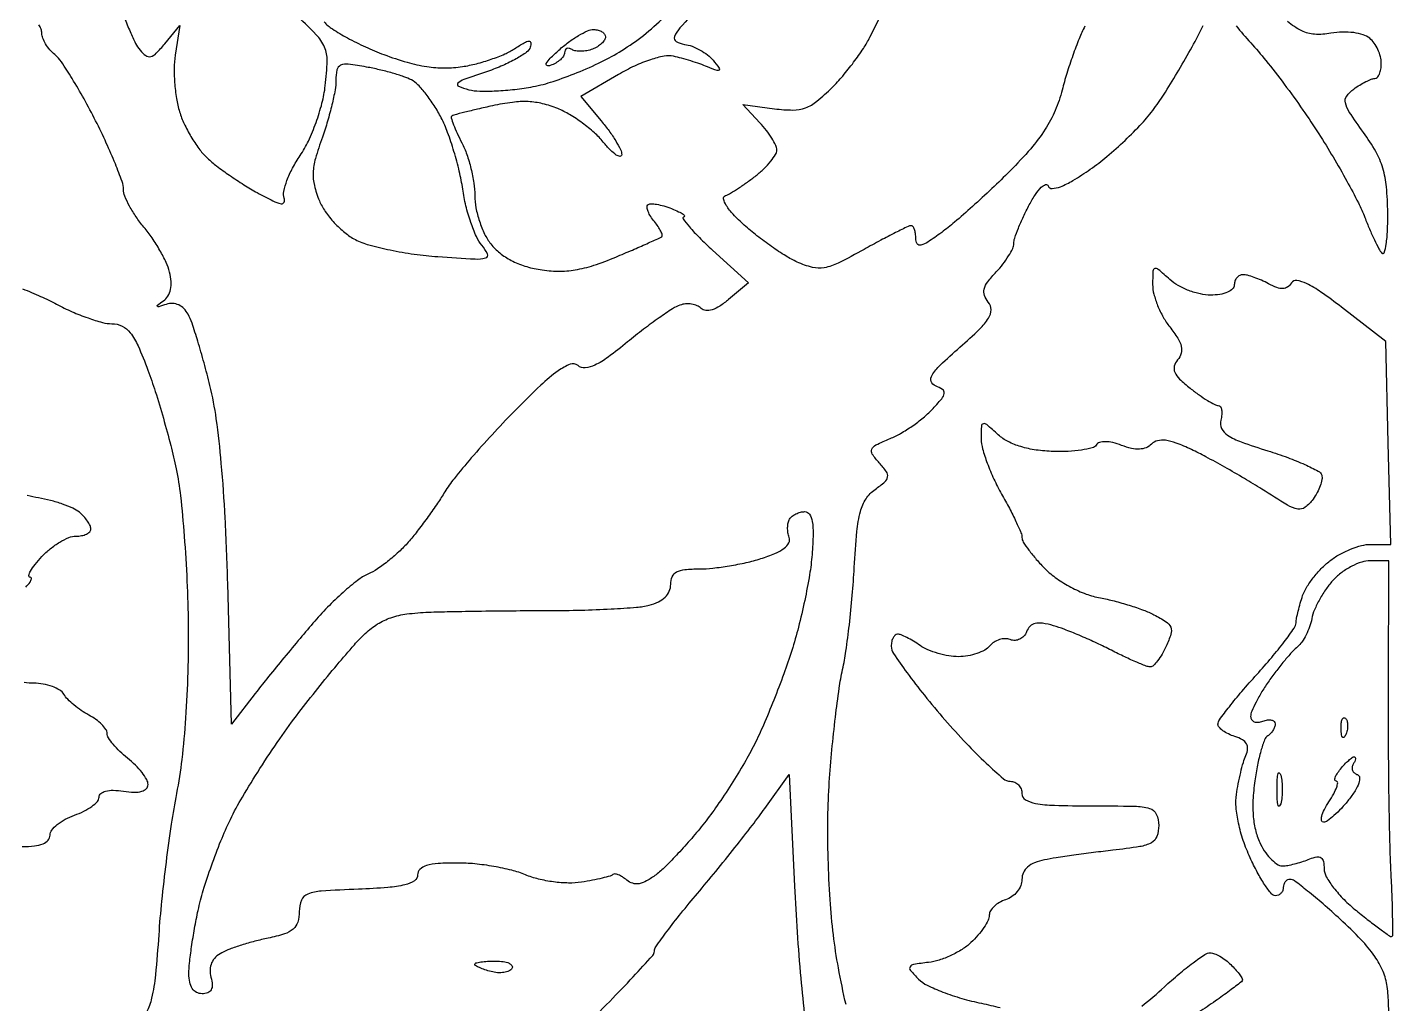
# Model space of a CAD drawing. Extents: x 0 to 102, y 0 to 135.
# Drawn here: x 43.76 to 57.9, y 63.94 to 74.05 of the extents above; entities that cross this region are included whole.
import ezdxf

# ---------------------------------------------------------------- set-up
doc = ezdxf.new("R2010")
doc.units = 0
doc.header["$MEASUREMENT"] = 0

msp = doc.modelspace()

# ---------------------------------------------------------------- linework, layer by layer
for points in [[(50.728952, 74.274697, 0.005297), (50.517287, 74.041821, 0.084556), (50.460993, 73.951715, 0.37269), (50.477682, 73.901988, 0.098337), (50.563506, 73.871871, -0.05438), (50.642228, 73.851762, -0.036711), (50.726471, 73.812909, -0.03692), (50.803334, 73.762625, -0.058856), (50.859606, 73.707981, -0.008084), (50.923875, 73.626248, -0.349752), (50.923407, 73.605682, -0.318389), (50.902547, 73.600162, -0.007377), (50.8023, 73.63934, 0.013794), (50.724343, 73.668658, 0.00801), (50.629267, 73.699756, 0.008003), (50.532896, 73.727896, 0.013357), (50.450851, 73.748093, 0.101419), (50.352655, 73.749322, 0.032213), (50.210264, 73.712352, 0.029437), (50.047008, 73.647657, 0.02349), (49.879295, 73.559678), (49.489987, 73.331529), (49.701994, 73.079573, -0.017892), (49.783129, 72.975832, -0.021437), (49.8516, 72.872473, -0.020748), (49.901199, 72.781837, -0.116388), (49.91358, 72.728359, -0.437584), (49.896005, 72.71226, -0.131094), (49.857491, 72.726061, -0.049515), (49.796312, 72.77798, -0.019907), (49.72323, 72.85992, 0.038791), (49.630091, 72.956732, 0.023466), (49.506351, 73.056851, 0.023435), (49.373321, 73.145247, 0.037673), (49.251628, 73.206195, 0.037181), (49.094474, 73.257348, 0.049352), (48.945727, 73.278571, 0.04336), (48.7815, 73.271412, 0.021184), (48.574828, 73.235384, 0.003044), (48.421429, 73.200914, 0.004538), (48.287724, 73.168732, 0.002031), (48.174221, 73.139829, 0.091569), (48.152312, 73.129621, 0.328868), (48.146541, 73.112013, 0.011494), (48.172078, 73.040222, 0.017362), (48.208999, 72.952766, 0.010767), (48.258062, 72.852663, -0.036929), (48.309093, 72.733107, -0.022647), (48.352091, 72.585969, -0.022652), (48.381584, 72.435639, -0.037125), (48.3912, 72.30631, 0.047946), (48.403332, 72.180083, 0.032379), (48.440035, 72.04007, 0.032617), (48.493802, 71.907886, 0.053799), (48.557695, 71.805754, 0.058225), (48.651066, 71.711903, 0.047515), (48.769909, 71.634603, 0.044138), (48.91025, 71.576338, 0.036698), (49.067586, 71.539179, 0.037254), (49.254903, 71.52339, 0.043613), (49.432668, 71.537204, 0.038153), (49.623618, 71.584134, 0.020028), (49.852841, 71.669712, 0.002051), (50.024562, 71.742611, 0.003024), (50.174658, 71.808137, 0.001398), (50.301973, 71.865063, 0.057388), (50.327906, 71.880534, 0.307091), (50.333934, 71.898583, 0.044101), (50.319423, 71.936934, 0.037572), (50.291666, 71.984861, 0.023167), (50.2524, 72.0369, -0.032942), (50.213838, 72.090138, -0.0484), (50.187982, 72.14177, -0.060097), (50.177136, 72.184693, -0.232259), (50.185762, 72.209962, -0.205109), (50.214324, 72.221396, -0.033552), (50.274999, 72.215866, -0.032247), (50.349792, 72.198949, -0.023403), (50.430467, 72.17098, -0.013778), (50.503537, 72.139389, -0.039302), (50.551742, 72.11216, -0.155349), (50.565391, 72.094925, -0.501802), (50.55877, 72.084562, 0.588069), (50.549429, 72.064491, 0.021136), (50.615088, 71.981597, 0.019747), (50.717943, 71.871552, 0.01014), (50.85487, 71.74157), (51.2253, 71.403941), (51.021407, 71.230593, -0.031175), (50.929224, 71.161632, -0.067106), (50.849363, 71.123455, -0.099968), (50.784442, 71.116111, -0.176492), (50.736148, 71.138612, 0.098456), (50.694842, 71.166216, 0.060289), (50.638222, 71.182033, 0.05715), (50.575771, 71.184395, 0.064515), (50.517041, 71.17217, 0.060448), (50.440636, 71.134806, 0.009364), (50.300783, 71.040293, 0.010323), (50.139438, 70.921743, 0.008815), (49.974269, 70.790362, -0.01309), (49.773367, 70.633344, -0.04807), (49.635202, 70.550307, -0.088729), (49.535325, 70.52287, -0.198504), (49.461509, 70.545769, 0.270678), (49.380546, 70.55917, 0.064759), (49.25564, 70.491905, 0.034508), (49.074513, 70.341709, 0.008239), (48.795625, 70.067038, 0.008014), (48.570517, 69.830435, 0.008288), (48.355666, 69.589341, 0.008061), (48.176573, 69.374635, 0.034939), (48.081684, 69.238648, -0.013956), (48.006814, 69.121141, -0.007792), (47.909534, 68.982187, -0.007768), (47.806711, 68.844634, -0.012497), (47.7144, 68.731048, -0.026668), (47.617468, 68.629217, -0.02014), (47.500989, 68.527787, -0.020506), (47.3835, 68.441192, -0.043654), (47.284893, 68.386436, 0.060272), (47.177899, 68.322293, 0.016836), (47.027606, 68.197207, 0.016729), (46.86582, 68.043054, 0.016866), (46.715158, 67.878836, 0.003047), (46.562547, 67.698583, 0.002206), (46.394626, 67.49597, 0.002228), (46.236816, 67.302083, 0.004856), (46.117901, 67.15168), (45.872373, 66.83486), (45.832578, 68.29378, 0.005868), (45.806296, 68.967222, 0.009778), (45.766435, 69.53334, 0.011548), (45.714043, 69.995229, 0.026353), (45.648254, 70.339658, 0.006341), (45.587028, 70.575389, 0.007331), (45.522577, 70.798301, 0.006635), (45.462808, 70.985281, 0.042209), (45.423372, 71.076758, 0.072528), (45.380206, 71.135197, 0.091246), (45.325063, 71.173558, 0.095828), (45.262106, 71.188614, 0.088835), (45.196259, 71.179769, -0.005206), (45.117849, 71.155486, -0.303389), (45.104184, 71.159701, -0.425254), (45.105617, 71.171417, -0.006469), (45.1667, 71.216139, 0.101756), (45.212983, 71.265925, 0.084189), (45.239768, 71.333349, 0.070215), (45.245618, 71.416817, 0.043946), (45.230175, 71.513699, 0.04747), (45.194791, 71.613483, 0.020588), (45.130096, 71.738723, 0.020153), (45.049849, 71.867207, 0.025236), (44.964925, 71.979142, -0.024466), (44.883964, 72.085511, -0.026), (44.815535, 72.197204, -0.026779), (44.767177, 72.298829, -0.09796), (44.7534, 72.368474, 0.087233), (44.738792, 72.451567, 0.009402), (44.668517, 72.634457, 0.011323), (44.575093, 72.850409, 0.008893), (44.464435, 73.080232, 0.009909), (44.343975, 73.308079, 0.011756), (44.220981, 73.51816, 0.01063), (44.109804, 73.689932, 0.070713), (44.041435, 73.765278, -0.043273), (43.99015, 73.815933, -0.039863), (43.946773, 73.876004, -0.042289), (43.916914, 73.936089, -0.094446), (43.9074, 73.986009, 0.088307), (43.899476, 74.030527, 0.069469), (43.876336, 74.073802, 0.069088)], [(44.763727, 74.147969, 0.014673), (44.821259, 74.003685, 0.01461), (44.878571, 73.881307, 0.056441), (44.92446, 73.811258, 0.064105), (44.984434, 73.755383, 0.223235), (45.035159, 73.746009, 0.13635), (45.091864, 73.779048, 0.020153), (45.181332, 73.878639), (45.33755, 74.0673), (45.289692, 73.759208, 0.036374), (45.278333, 73.619958, 0.022422), (45.284279, 73.455602, 0.022439), (45.304883, 73.29278, 0.037025), (45.338472, 73.158298, 0.033628), (45.38919, 73.033498, 0.023688), (45.461917, 72.900562, 0.024009), (45.544023, 72.779506, 0.045415), (45.623005, 72.69209, 0.024854), (45.717986, 72.612804, 0.010654), (45.85208, 72.516144, 0.010511), (45.999609, 72.419013, 0.013637), (46.138981, 72.336611, 0.009534), (46.30146, 72.250445, 0.068165), (46.385332, 72.221489, 0.342423), (46.416744, 72.23719, 0.206323), (46.418521, 72.28102, -0.14724), (46.413404, 72.350019, -0.034618), (46.446595, 72.462245, -0.032738), (46.504566, 72.591288, -0.027146), (46.582258, 72.720325, 0.039022), (46.668249, 72.871131, 0.023511), (46.747168, 73.061387, 0.023317), (46.809026, 73.261661, 0.033777), (46.843145, 73.443566, 0.021763), (46.862414, 73.702195, 0.109156), (46.835639, 73.844009, 0.0932), (46.74992, 73.972055, 0.013618), (46.52386, 74.190287, 0.008376)], [(46.830589, 74.10464, 0.066108), (46.917364, 74.031073, 0.017843), (47.07281, 73.938842, 0.017742), (47.258468, 73.845852, 0.017539), (47.450957, 73.765876, 0.01901), (47.689781, 73.686549, 0.032739), (47.894319, 73.641406, 0.037691), (48.080864, 73.627122, 0.039615), (48.2643, 73.641479, 0.024364), (48.40853, 73.67162, 0.018909), (48.562104, 73.717875, 0.01927), (48.702321, 73.772082, 0.043049), (48.802902, 73.826181, -0.011489), (48.904514, 73.8894, -0.108118), (48.953054, 73.905387, -0.422749), (48.972032, 73.889493, -0.096264), (48.966516, 73.843055, -0.161074), (48.928328, 73.790631, -0.026602), (48.821467, 73.722342, -0.026879), (48.682178, 73.653036, -0.020885), (48.52411, 73.592419, 0.004406), (48.277918, 73.507201, 0.108919), (48.217257, 73.469251, 0.539924), (48.223516, 73.437625, 0.034859), (48.330718, 73.402623, 0.056445), (48.442468, 73.387657, 0.017108), (48.613748, 73.390029, 0.016898), (48.806991, 73.405882, 0.017648), (48.995922, 73.434618, 0.032801), (49.202733, 73.487825, 0.017202), (49.452227, 73.579404, 0.017039), (49.702511, 73.691254, 0.025019), (49.913485, 73.807708, 0.028893), (50.137753, 73.965177, 0.025492), (50.352409, 74.153789, 0.024561)], [(54.710239, 74.058929, 0.022784), (54.651621, 73.930455, 0.010248), (54.585943, 73.757017, 0.010121), (54.523924, 73.570654, 0.013586), (54.47579, 73.399296, -0.040046), (54.403996, 73.187433, -0.041468), (54.300009, 72.992318, -0.035128), (54.149863, 72.791821, -0.018005), (53.935878, 72.561666, -0.007079), (53.747816, 72.378716, -0.006221), (53.546458, 72.192993, -0.006262), (53.360557, 72.029927, -0.018646), (53.227825, 71.924715, -0.010712), (53.084459, 71.824187, -0.089696), (53.012211, 71.792683, -0.31987), (52.975112, 71.807798, -0.142131), (52.9596, 71.861265, 0.033396), (52.956185, 71.912339, 0.051173), (52.945831, 71.955433, 0.066342), (52.930719, 71.985145, 0.246776), (52.912727, 71.9946, 0.113947), (52.880653, 71.987194, 0.003054), (52.749892, 71.922418, 0.00622), (52.596844, 71.843034, 0.004202), (52.424214, 71.748876, -0.010991), (52.157289, 71.607953, -0.069454), (52.011964, 71.558971, -0.108754), (51.888652, 71.562703, -0.045399), (51.730837, 71.61811, -0.031422), (51.613474, 71.680892, -0.013782), (51.466068, 71.777802, -0.013576), (51.314791, 71.889567, -0.017693), (51.183, 72.000311, -0.019472), (51.068444, 72.112096, -0.047959), (50.9962, 72.204634, -0.090051), (50.969195, 72.27082, -0.369928), (50.988404, 72.305911, 0.044127), (51.041215, 72.33139, 0.010691), (51.123467, 72.382853, 0.010885), (51.21561, 72.446194, 0.010629), (51.305654, 72.513975, 0.024838), (51.388244, 72.585855, 0.029894), (51.458025, 72.661488, 0.030959), (51.507805, 72.730703, 0.141332), (51.5214, 72.777838, 0.114187), (51.510213, 72.826186, 0.026303), (51.469283, 72.899812, 0.025844), (51.411893, 72.981638, 0.022722), (51.34398, 73.06085), (51.16656, 73.249705), (51.49762, 73.2053, 0.031385), (51.687453, 73.191879, 0.090463), (51.816924, 73.21445, 0.083823), (51.935643, 73.28247, 0.024468), (52.092154, 73.424369, 0.020557), (52.202502, 73.544185, 0.014695), (52.316237, 73.686629, 0.014876), (52.416747, 73.829022, 0.030551), (52.485004, 73.947185), (52.614381, 74.206527)], [(56.277049, 74.064266, 0.017479), (56.42853, 73.887943, -0.017362), (56.585156, 73.705717, -0.008021), (56.776604, 73.458647, -0.007933), (56.969751, 73.192245, -0.010919), (57.134169, 72.94648, -0.008333), (57.281928, 72.706081, -0.007851), (57.424641, 72.456105, -0.007837), (57.544122, 72.230678, -0.026854), (57.611406, 72.0792, 0.009678), (57.659343, 71.960448, 0.01095), (57.710005, 71.848485, 0.010237), (57.756967, 71.755411, 0.057559), (57.788503, 71.709586, 0.587179), (57.812912, 71.714759, 0.03955), (57.832536, 71.802092, 0.0256), (57.845458, 71.944047, 0.012146), (57.84827, 72.127732, 0.020234), (57.834916, 72.397568, 0.05089), (57.79747, 72.590607, 0.055447), (57.724072, 72.762258, 0.028022), (57.596784, 72.96046, -0.008893), (57.450222, 73.170548, -0.093611), (57.409163, 73.266412, -0.215839), (57.423789, 73.335995, -0.076925), (57.497327, 73.409464, -0.02004), (57.558861, 73.45078, -0.021976), (57.62168, 73.485694, -0.02207), (57.677599, 73.510612, -0.094043), (57.71337, 73.5174, 0.214669), (57.739545, 73.529181, 0.079712), (57.761699, 73.56406, 0.06063), (57.776785, 73.615425, 0.041163), (57.7818, 73.676241, 0.064659), (57.77295, 73.744391, 0.044377), (57.746407, 73.817796, 0.044474), (57.70744, 73.885141, 0.066254), (57.661313, 73.935078, 0.097706), (57.594019, 73.97166, 0.044166), (57.495521, 73.993156, 0.039843), (57.379913, 73.998587, 0.034818), (57.259463, 73.986221, -0.05608), (57.090384, 73.976086, -0.102601), (56.957335, 74.011004, -0.064378), (56.81122, 74.108777, -0.012008)], [(52.236933, 63.929571, -0.010746), (52.158492, 64.309048, -0.014996), (52.105893, 64.651616, -0.014556), (52.071735, 65.016829, -0.009426), (52.052517, 65.440816, -0.009421), (52.049286, 65.865783, -0.014397), (52.064037, 66.234081, -0.006322), (52.091136, 66.565997, -0.00589), (52.127173, 66.905062, -0.00588), (52.166289, 67.2056, -0.019822), (52.201922, 67.400509, 0.019753), (52.236443, 67.589183, 0.006885), (52.271618, 67.863152, 0.006826), (52.302097, 68.166108, 0.007909), (52.322604, 68.455264, -0.008605), (52.349634, 68.829042, -0.042839), (52.386247, 69.036087, -0.079302), (52.44475, 69.167471, -0.095939), (52.538401, 69.264344, 0.022569), (52.639733, 69.342363, 0.180305), (52.668178, 69.39289, 0.197566), (52.655245, 69.447113, 0.027837), (52.581487, 69.538341, -0.032506), (52.509279, 69.629377, -0.262713), (52.504571, 69.68053, -0.1764), (52.547, 69.724176, -0.01441), (52.694663, 69.790387, 0.032737), (52.802959, 69.843793, 0.019999), (52.923476, 69.919956, 0.020012), (53.037312, 70.005351, 0.033259), (53.125033, 70.08709, 0.012057), (53.228778, 70.202999, 0.137159), (53.254334, 70.258235, 0.291779), (53.237253, 70.297852, 0.057444), (53.165294, 70.335422, -0.224377), (53.120369, 70.38241, -0.224194), (53.128128, 70.446976, -0.063359), (53.212614, 70.54992, -0.008807), (53.417042, 70.736358, 0.011144), (53.619551, 70.922785, 0.060552), (53.713593, 71.038255, 0.139709), (53.738945, 71.124821, 0.176809), (53.711121, 71.202804, -0.087719), (53.671708, 71.272003, -0.150863), (53.668862, 71.33771, -0.099403), (53.705458, 71.412635, -0.025428), (53.793183, 71.516083, 0.023677), (53.8627, 71.597479, 0.026512), (53.92145, 71.682169, 0.027173), (53.963213, 71.758771, 0.111664), (53.9748, 71.810009, -0.081704), (53.984092, 71.866495, -0.013896), (54.022024, 71.969171, -0.014846), (54.074016, 72.088349, -0.01274), (54.135564, 72.210564, -0.022095), (54.199763, 72.318595, -0.050884), (54.259277, 72.391884, -0.114036), (54.303989, 72.419914, -0.417478), (54.330962, 72.406615, 0.339463), (54.371705, 72.379067, 0.079266), (54.45769, 72.39813, 0.042594), (54.587694, 72.462788, 0.013996), (54.767209, 72.579032, 0.023834), (54.939943, 72.710426, 0.015451), (55.127215, 72.877633, 0.015541), (55.300373, 73.052684, 0.028255), (55.428791, 73.207525, 0.017361), (55.546031, 73.378464, 0.008324), (55.68508, 73.605356, 0.008242), (55.822498, 73.847224, 0.011653), (55.936202, 74.0673, -0.004238)], [(57.873099, 63.454706, 0.001974), (57.857678, 63.931246, 0.023314), (57.842338, 64.115819, 0.067601), (57.799656, 64.273385, 0.052274), (57.713661, 64.429319, 0.038828), (57.572395, 64.601862, 0.015932), (57.356149, 64.813769, 0.007264), (57.178992, 64.971952, 0.01067), (57.018373, 65.105331, 0.006299), (56.880846, 65.211862, 0.163041), (56.836851, 65.2266, 0.119671), (56.810057, 65.220094, 0.100683), (56.787236, 65.201749, 0.092057), (56.771911, 65.174312, 0.081632), (56.7666, 65.142, -0.096482), (56.760311, 65.10971, -0.097307), (56.74237, 65.082251, -0.098523), (56.715591, 65.063866, -0.101655), (56.684114, 65.0574, -0.228986), (56.642661, 65.077435, -0.020825), (56.573244, 65.172896, -0.023679), (56.497132, 65.299946, -0.016234), (56.422515, 65.450578, -0.025518), (56.352017, 65.628926, -0.028073), (56.302599, 65.807988, -0.030414), (56.277317, 65.972659, -0.058153), (56.280609, 66.106228, -0.013379), (56.29935, 66.217013, -0.011374), (56.324897, 66.332844, -0.011527), (56.352995, 66.437255, -0.031453), (56.379127, 66.509107, 0.078679), (56.396665, 66.576477, 0.15737), (56.385071, 66.629682, 0.134148), (56.342422, 66.671652, 0.050877), (56.265118, 66.705158, -0.035147), (56.198008, 66.731776, -0.045727), (56.1413, 66.765711, -0.053143), (56.101859, 66.801496, -0.18398), (56.0898, 66.833158, -0.160392), (56.104648, 66.878255, -0.006775), (56.207843, 67.014085, -0.011072), (56.33768, 67.172883, -0.007591), (56.49165, 67.347474, 0.009186), (56.645952, 67.52357, 0.012811), (56.776928, 67.687024, 0.009229), (56.879114, 67.826746, 0.140762), (56.89851, 67.882766, -0.035706), (56.90458, 67.931072, -0.010541), (56.920684, 68.00395, -0.010523), (56.942307, 68.085365, -0.011145), (56.966961, 68.164243, -0.057628), (57.006702, 68.248583, -0.027133), (57.075776, 68.34747, -0.026456), (57.16023, 68.44437, -0.033638), (57.24831, 68.523793, -0.039599), (57.346871, 68.58941, -0.03104), (57.462779, 68.644849, -0.03191), (57.577781, 68.682996, -0.06421), (57.672417, 68.6952), (57.878617, 68.6952), (57.852725, 69.745942), (57.826833, 70.796683), (57.370201, 71.149999, 0.011838), (57.156681, 71.307271, 0.039946), (57.007353, 71.395031, 0.072706), (56.906127, 71.427046, 0.303424), (56.850843, 71.401823, -0.099371), (56.811253, 71.359467, -0.147724), (56.763523, 71.34324, -0.100666), (56.700978, 71.353736, -0.031128), (56.613721, 71.393665, 0.019174), (56.540336, 71.429391, 0.01889), (56.464068, 71.459583, 0.01915), (56.395372, 71.480898, 0.065737), (56.349162, 71.487, 0.116542), (56.314771, 71.478874, 0.100518), (56.285485, 71.455936, 0.093048), (56.265826, 71.421635, 0.083915), (56.259, 71.38125, -0.207957), (56.241018, 71.339885, -0.085976), (56.188866, 71.305782, -0.063008), (56.110177, 71.283006, -0.038994), (56.014082, 71.2755, -0.054905), (55.907282, 71.287263, -0.03617), (55.788797, 71.322841, -0.036253), (55.67714, 71.374929, -0.05671), (55.591082, 71.436662, 0.007116), (55.470969, 71.542293, 0.253056), (55.435828, 71.549834, 0.321931), (55.41584, 71.524268, 0.010168), (55.413, 71.384621, 0.064254), (55.425629, 71.286756, 0.031905), (55.465109, 71.1678, 0.031033), (55.522485, 71.047889, 0.039566), (55.590393, 70.945899, -0.024211), (55.673624, 70.828846, -0.084055), (55.709833, 70.743673, -0.130535), (55.708038, 70.672849, -0.1023), (55.671809, 70.604735, 0.10807), (55.63773, 70.538861, 0.171507), (55.642602, 70.476195, 0.099118), (55.692103, 70.406102, 0.022953), (55.801925, 70.311245, 0.012948), (55.893278, 70.24314, 0.016678), (55.980776, 70.185642, 0.014531), (56.055858, 70.142757, 0.123092), (56.093289, 70.1334, -0.256189), (56.115034, 70.121476, -0.101135), (56.127656, 70.088545, -0.066655), (56.129203, 70.039219, -0.038519), (56.118628, 69.980703, 0.180088), (56.127158, 69.896177, 0.13535), (56.189732, 69.82569, 0.058088), (56.330266, 69.756118, 0.010476), (56.607393, 69.663453, -0.01275), (56.811969, 69.594011, -0.018318), (56.988979, 69.521381, -0.01432), (57.128588, 69.453142, -0.19767), (57.163985, 69.410879, -0.123484), (57.16673, 69.366065, -0.040228), (57.149241, 69.301607, -0.037257), (57.117434, 69.230355, -0.034275), (57.074619, 69.162493, -0.071002), (56.992618, 69.078457, -0.214868), (56.916631, 69.060457, -0.087478), (56.808788, 69.101694, -0.006784), (56.544729, 69.264791, 0.007607), (56.36349, 69.376322, 0.00563), (56.159869, 69.494314, 0.005692), (55.964997, 69.601415, 0.01273), (55.814003, 69.6773, 0.018704), (55.657179, 69.744128, 0.058083), (55.545953, 69.772457, 0.094108), (55.464075, 69.768006, 0.1367), (55.401411, 69.732651, -0.099998), (55.345972, 69.695847, -0.086566), (55.277644, 69.680995, -0.067429), (55.193879, 69.688835, -0.033848), (55.092027, 69.719857, 0.031513), (55.000421, 69.748225, 0.056037), (54.92216, 69.758087, 0.075744), (54.862722, 69.749844, 0.181685), (54.827819, 69.723396, -0.192303), (54.786706, 69.69355, -0.024562), (54.677546, 69.671553, -0.02587), (54.539624, 69.657993, -0.018842), (54.385509, 69.656668, -0.027535), (54.205328, 69.671864, -0.038598), (54.047665, 69.706517, -0.044113), (53.916079, 69.759331, -0.066543), (53.814459, 69.829262, 0.006693), (53.694352, 69.935081, 0.24032), (53.659435, 69.943521, 0.33619), (53.63967, 69.919457, 0.010999), (53.637419, 69.786962, 0.066771), (53.65174, 69.684113, 0.02067), (53.699968, 69.535112, 0.020264), (53.768279, 69.371209, 0.020983), (53.848919, 69.215315, -0.008913), (53.929529, 69.068284, -0.011684), (53.997571, 68.931057, -0.009309), (54.049233, 68.814852, -0.100262), (54.0594, 68.764657, 0.142397), (54.072594, 68.719268, 0.018645), (54.130215, 68.635596, 0.020452), (54.208156, 68.53946, 0.015813), (54.300471, 68.441114, 0.043552), (54.419262, 68.341392, 0.031597), (54.566718, 68.251366, 0.031673), (54.72379, 68.180915, 0.044766), (54.871521, 68.140215, -0.017951), (55.014345, 68.108987, -0.013054), (55.170788, 68.064465, -0.013219), (55.317169, 68.014357, -0.028025), (55.426928, 67.966356, -0.026374), (55.552702, 67.894167, -0.157854), (55.599814, 67.83637, -0.170793), (55.602148, 67.764464, -0.032125), (55.553828, 67.639922, -0.024029), (55.511211, 67.558537, -0.032397), (55.464614, 67.489719, -0.033832), (55.42041, 67.440087, -0.193791), (55.38848, 67.42686, -0.09663), (55.346343, 67.434649, -0.007144), (55.237368, 67.47941, -0.009717), (55.108263, 67.537601, -0.007214), (54.967888, 67.60668, 0.009859), (54.815664, 67.680594, 0.00816), (54.650785, 67.753433, 0.008257), (54.497376, 67.815268, 0.021839), (54.385171, 67.852822, 0.029862), (54.272601, 67.877947, 0.09541), (54.19602, 67.875621, 0.142712), (54.143489, 67.846642, 0.104571), (54.107099, 67.790464, -0.092625), (54.079215, 67.745098, -0.096205), (54.037154, 67.713577, -0.099301), (53.98752, 67.700726, -0.105845), (53.937972, 67.708494, 0.096582), (53.885188, 67.717763, 0.069953), (53.826088, 67.708322, 0.067623), (53.769895, 67.682338, 0.077632), (53.725603, 67.643246, -0.094637), (53.673758, 67.600512, -0.042178), (53.592492, 67.564577, -0.03975), (53.497406, 67.540037, -0.043064), (53.402168, 67.531726, -0.042228), (53.301491, 67.540145, -0.029147), (53.189957, 67.565804, -0.029482), (53.084841, 67.603383, -0.051892), (53.004226, 67.648051, 0.016879), (52.935514, 67.692669, 0.019438), (52.867049, 67.730364, 0.018892), (52.807137, 67.757597, 0.097522), (52.771576, 67.7646, 0.182142), (52.746469, 67.75514, 0.091018), (52.725122, 67.728117, 0.070937), (52.710659, 67.687925, 0.05099), (52.7058, 67.640403, 0.1499), (52.729041, 67.564623, 0.008834), (52.869047, 67.36551, 0.012701), (53.048636, 67.132146, 0.008977), (53.261535, 66.879003, 0.010052), (53.483249, 66.634873, 0.014527), (53.689586, 66.428978, 0.010127), (53.867298, 66.268327, 0.180618), (53.938335, 66.2418, -0.103953), (53.98453, 66.232091, -0.098972), (54.023837, 66.204523, -0.096714), (54.050179, 66.163339, -0.094332), (54.0594, 66.1149, 0.264471), (54.095521, 66.051388, 0.090084), (54.198637, 66.012938, 0.037762), (54.394962, 65.992895, 0.006562), (54.767925, 65.988, -0.004288), (55.225462, 65.984076, -0.065588), (55.381507, 65.960788, -0.21861), (55.451039, 65.901074, -0.108111), (55.47645, 65.784927, -0.086078), (55.456837, 65.671843, -0.185021), (55.400099, 65.605749, -0.08557), (55.279917, 65.56528, -0.010199), (55.000575, 65.527714, 0.003477), (54.801321, 65.503641, 0.003169), (54.596147, 65.476081, 0.00317), (54.413073, 65.449123, 0.010262), (54.29205, 65.427966, 0.045313), (54.190699, 65.398366, 0.085515), (54.118089, 65.354313, 0.107147), (54.074763, 65.296289, 0.107383), (54.0594, 65.225579, -0.09822), (54.046716, 65.161634, -0.071491), (54.009698, 65.09908, -0.06891), (53.954869, 65.047375, -0.077946), (53.8902, 65.0151, 0.053484), (53.825488, 64.986651, 0.059288), (53.770702, 64.945903, 0.067529), (53.733446, 64.899642, 0.136628), (53.721, 64.854946, -0.116661), (53.708535, 64.802251, -0.031646), (53.665085, 64.72772, -0.030223), (53.603504, 64.646969, -0.027331), (53.53065, 64.571321, -0.047343), (53.439634, 64.501418, -0.030834), (53.323166, 64.437991, -0.030948), (53.200713, 64.389767, -0.050407), (53.091622, 64.366224, 0.009792), (52.936291, 64.345695, 0.225367), (52.900163, 64.321278, 0.323696), (52.903626, 64.284132, 0.017376), (52.989308, 64.192857, 0.083103), (53.078067, 64.12997, 0.021068), (53.240776, 64.059549, 0.020897), (53.436093, 63.993836, 0.019771), (53.639836, 63.94328, -0.01174), (53.833086, 63.89861, -0.018637)], [(43.708017, 71.341159, -0.012583), (43.894413, 71.262744, -0.016329), (44.060813, 71.181122, 0.0188), (44.220212, 71.103909, 0.018644), (44.385397, 71.038656, 0.018869), (44.533847, 70.99254, 0.065961), (44.633022, 70.9794, -0.11492), (44.738843, 70.954753, -0.113863), (44.823297, 70.885838, -0.061957), (44.903616, 70.750582, -0.013524), (45.005593, 70.498976, -0.012618), (45.082647, 70.276048, -0.007015), (45.165848, 70.000781, -0.006993), (45.242301, 69.719635, -0.011226), (45.298729, 69.47763, -0.024491), (45.343194, 69.197927, -0.007932), (45.382045, 68.780555, -0.007887), (45.410594, 68.31449, -0.008784), (45.423132, 67.864203, -0.009335), (45.418987, 67.370712, -0.010499), (45.396186, 66.896718, -0.011313), (45.356791, 66.468264, -0.019586), (45.302126, 66.1149, 0.011027), (45.247751, 65.799259, 0.005836), (45.193553, 65.405761, 0.005804), (45.147461, 65.001745, 0.008938), (45.117908, 64.65121, -0.007483), (45.084257, 64.237715, -0.033482), (45.044801, 63.997958, -0.060718), (44.989842, 63.848018, -0.122397)], [(43.741287, 68.25263, 0.046766), (43.785629, 68.304877, 0.11277), (43.799387, 68.338763, 0.45135), (43.786903, 68.353985, -0.462611), (43.772857, 68.371779, -0.078623), (43.790043, 68.418101, -0.041357), (43.836567, 68.486861, -0.019167), (43.9074, 68.5683, -0.034902), (43.994831, 68.649235, -0.034375), (44.093098, 68.717672, -0.036434), (44.187436, 68.76521, -0.098805), (44.260547, 68.7798, 0.046102), (44.319665, 68.785263, 0.066042), (44.369629, 68.801608, 0.086112), (44.403356, 68.825679, 0.197284), (44.415, 68.854041, 0.113571), (44.406871, 68.889368, 0.03771), (44.379941, 68.935571, 0.035277), (44.341322, 68.983953, 0.033489), (44.295649, 69.027335, 0.067003), (44.229333, 69.068812, 0.021967), (44.12216, 69.111766, 0.021439), (43.997654, 69.149516, 0.022665), (43.872649, 69.175663, -0.025553), (43.756326, 69.200696, -0.038065)], [(43.704951, 65.565, 0.027935), (43.830843, 65.572039, 0.070157), (43.919671, 65.59489, 0.113726), (43.9726, 65.632546, 0.183508), (43.992, 65.683624, -0.167193), (44.009811, 65.7354, -0.055992), (44.066554, 65.793392, -0.048318), (44.148671, 65.848119, -0.038986), (44.2458, 65.890723, 0.032423), (44.342962, 65.931831, 0.042557), (44.425046, 65.982173, 0.048623), (44.482524, 66.033857, 0.187465), (44.4996, 66.077801, -0.226781), (44.517803, 66.115871, -0.110844), (44.567199, 66.14022, -0.066843), (44.646951, 66.14852, -0.028994), (44.7534, 66.139154, 0.027866), (44.864377, 66.129138, 0.074946), (44.942886, 66.138232, 0.131039), (44.989515, 66.165273, 0.198726), (45.0072, 66.208012, 0.131221), (44.993353, 66.259865, 0.034556), (44.945072, 66.33182, 0.032631), (44.876651, 66.409, 0.02844), (44.7957, 66.480485, -0.02439), (44.714734, 66.550825, -0.02953), (44.646328, 66.624594, -0.030466), (44.597452, 66.691948, -0.142663), (44.5842, 66.737449, 0.151794), (44.571248, 66.779128, 0.045623), (44.528285, 66.830787, 0.041078), (44.4667, 66.883055, 0.034569), (44.39385, 66.927974, -0.028354), (44.316014, 66.974643, -0.024187), (44.239542, 67.032196, -0.0249), (44.175041, 67.091485, -0.061126), (44.135846, 67.14245, 0.1226), (44.092564, 67.186425, 0.049477), (44.016213, 67.223351, 0.04505), (43.922177, 67.248524, 0.042907), (43.823589, 67.257, -0.036019), (43.725619, 67.264067, -0.040366)], [(49.501894, 63.67681, 0.004569), (49.789548, 63.963487, 0.007089), (50.031939, 64.216589, 0.002762), (50.234374, 64.436482, 0.186767), (50.2524, 64.483057, -0.156229), (50.267171, 64.529176, -0.005071), (50.38325, 64.688365, -0.009295), (50.527158, 64.874256, -0.006276), (50.697845, 65.081097, 0.004388), (50.886889, 65.30843, 0.003513), (51.086614, 65.556478, 0.003551), (51.268149, 65.788573, 0.008999), (51.395795, 65.960493), (51.6483, 66.313686), (51.702953, 65.156793, 0.005334), (51.730592, 64.679749, 0.005322), (51.768417, 64.203055, 0.005219), (51.810225, 63.787483, 0.020848)], [(55.299946, 63.911961, 0.018334), (55.534239, 64.112549, -0.011186), (55.687526, 64.247628, -0.015364), (55.831618, 64.361609, -0.012019), (55.955006, 64.448673, -0.148693), (56.009353, 64.4652, -0.09406), (56.053279, 64.456863, -0.035061), (56.110206, 64.429698, -0.033224), (56.169667, 64.390592, -0.034321), (56.222743, 64.344343, -0.013938), (56.269029, 64.295401, -0.018574), (56.308098, 64.248305, -0.016023), (56.337363, 64.2076, -0.148905), (56.3436, 64.187121, -0.233707), (56.332816, 64.165309, -0.003177), (56.210384, 64.072987, -0.0082), (56.063931, 63.967691, -0.005205), (55.890098, 63.849647, 0.017427)]]:
    msp.add_lwpolyline(points, format="xyb")
for points in [[(49.622618, 74.025, -0.059937), (49.669343, 74.019379, -0.078743), (49.708909, 74.002808, -0.096965), (49.735405, 73.978267, -0.158908), (49.7448, 73.949451, -0.14484), (49.735131, 73.916772, -0.059609), (49.70528, 73.88093, -0.052194), (49.661735, 73.84762, -0.045603), (49.610266, 73.822277, -0.044889), (49.5531, 73.806043, -0.041972), (49.492642, 73.799789, -0.044764), (49.437881, 73.803644, -0.098775), (49.398766, 73.818218, 0.081335), (49.369352, 73.830352, 0.159769), (49.344409, 73.828154, 0.183208), (49.327841, 73.812179, 0.110757), (49.3218, 73.785244, -0.150465), (49.311146, 73.750641, -0.061136), (49.27831, 73.713165, -0.053029), (49.230392, 73.678723, -0.045306), (49.17375, 73.652971, -0.179128), (49.139586, 73.653598, -0.454605), (49.132227, 73.6741, -0.069706), (49.173526, 73.72866, -0.013738), (49.263068, 73.81312, -0.023274), (49.362911, 73.894221, -0.02579), (49.4666, 73.96276, -0.026375), (49.560213, 74.011469, -0.107166)], [(47.27025, 73.636998, 0.013118), (47.080472, 73.666138, 0.134305), (47.002505, 73.655081, 0.244368), (46.964387, 73.608284, 0.051637), (46.953418, 73.500083, -0.04586), (46.944388, 73.39945, -0.013424), (46.912285, 73.247346, -0.013364), (46.866759, 73.077288, -0.013959), (46.812803, 72.912384, 0.01658), (46.741404, 72.690235, 0.057853), (46.717118, 72.541859, 0.072666), (46.730101, 72.410361, 0.037319), (46.782001, 72.252744, 0.054475), (46.843311, 72.140925, 0.034344), (46.93692, 72.024941, 0.03425), (47.046064, 71.922317, 0.052271), (47.154592, 71.85095, 0.05191), (47.295075, 71.795891, 0.016474), (47.51404, 71.743037, 0.016249), (47.763597, 71.699836, 0.017396), (48.009825, 71.674104, 0.003179), (48.396505, 71.64972, 0.07799), (48.503104, 71.660312, 0.467164), (48.523037, 71.702432, 0.070003), (48.464999, 71.792615, -0.072316), (48.40786, 71.882305, -0.023408), (48.349915, 72.029066, -0.022786), (48.29996, 72.20042, -0.02373), (48.266591, 72.373314, 0.022205), (48.231606, 72.557605, 0.015142), (48.176301, 72.7636, 0.015284), (48.110728, 72.959409, 0.029518), (48.044466, 73.110736, 0.024447), (47.971806, 73.237454, 0.024372), (47.887056, 73.356609, 0.025095), (47.802973, 73.453028, 0.081899), (47.735274, 73.503436, 0.037119), (47.657204, 73.536663, 0.012124), (47.537716, 73.574141, 0.012007), (47.402549, 73.609473, 0.013268)], [(51.810074, 69.0336, -0.256002), (51.858672, 69.006973, -0.100638), (51.887042, 68.93333, -0.048733), (51.896207, 68.802096, -0.012502), (51.884998, 68.58945, -0.022054), (51.859393, 68.380201, -0.010572), (51.809067, 68.114236, -0.010459), (51.744748, 67.83838, -0.014692), (51.675044, 67.5954, -0.010451), (51.592454, 67.354004, -0.007108), (51.488884, 67.082777, -0.007165), (51.381407, 66.823755, -0.014264), (51.2876, 66.6225, -0.016397), (51.184369, 66.432403, -0.009363), (51.048001, 66.209482, -0.009344), (50.902243, 65.99009, -0.015284), (50.769723, 65.810482, -0.011035), (50.638375, 65.650785, -0.010186), (50.496632, 65.492635, -0.010234), (50.364637, 65.356941, -0.033055), (50.269504, 65.274731, -0.031101), (50.171708, 65.210042, -0.085307), (50.094262, 65.181595, -0.119663), (50.027925, 65.185339, -0.099867), (49.96562, 65.218865, 0.031837), (49.921168, 65.251213, 0.046786), (49.878155, 65.273165, 0.057433), (49.84241, 65.282815, 0.234435), (49.821616, 65.276117, -0.12518), (49.795139, 65.260848, -0.0089), (49.712125, 65.239098, -0.012101), (49.610853, 65.217063, -0.008821), (49.497351, 65.197299, -0.043685), (49.363195, 65.188237, -0.02781), (49.207062, 65.200044, -0.02757), (49.050801, 65.229482, -0.03863), (48.91597, 65.273948, 0.037807), (48.774875, 65.320737, 0.018329), (48.588782, 65.360006, 0.018062), (48.391001, 65.386909, 0.024774), (48.211668, 65.3958, 0.014965), (48.012645, 65.389842, 0.057627), (47.890997, 65.368336, 0.11577), (47.823866, 65.329844, 0.207833), (47.799, 65.272606, -0.255689), (47.765783, 65.211897, -0.083227), (47.668513, 65.170379, -0.040227), (47.491908, 65.142433, -0.008985), (47.186996, 65.124556, 0.005828), (46.801877, 65.104416, 0.074644), (46.66107, 65.073974, 0.210117), (46.596889, 65.010971, 0.093763), (46.573646, 64.892339, -0.069342), (46.557656, 64.782801, -0.146955), (46.511445, 64.711531, -0.101481), (46.420453, 64.661649, -0.023327), (46.249997, 64.617661, 0.013239), (46.115122, 64.585743, 0.011698), (45.976393, 64.545513, 0.011832), (45.853087, 64.503373, 0.034621), (45.771177, 64.466579, 0.06994), (45.706709, 64.419471, 0.09654), (45.665886, 64.360765, 0.096979), (45.650209, 64.291237, 0.071169), (45.659198, 64.212507, -0.047214), (45.67185, 64.134806, -0.141788), (45.660513, 64.0828, -0.182363), (45.625731, 64.052679, -0.088464), (45.566967, 64.0422, -0.119756), (45.508765, 64.056343, -0.128429), (45.465301, 64.095413, -0.098042), (45.438801, 64.160313, -0.048088), (45.4302, 64.249536, -0.02833), (45.436383, 64.358576, -0.007968), (45.458356, 64.527659, -0.008006), (45.489357, 64.718339, -0.008361), (45.526049, 64.905186, -0.021552), (45.579725, 65.112177, -0.011093), (45.663717, 65.366474, -0.011005), (45.761879, 65.624752, -0.016328), (45.860109, 65.845982, -0.020656), (45.984449, 66.078075, -0.009125), (46.166754, 66.374503, -0.009013), (46.371655, 66.682084, -0.011986), (46.5695, 66.953632, -0.005572), (46.765795, 67.204081, -0.005718), (46.965956, 67.447917, -0.005553), (47.144319, 67.655477, -0.023921), (47.257479, 67.77245, -0.048764), (47.385123, 67.87084, -0.058648), (47.522009, 67.93563, -0.049092), (47.689049, 67.974179, -0.022645), (47.911588, 67.992786, -0.004609), (48.134464, 67.999233, -0.001551), (48.45964, 68.00463, -0.001543), (48.819371, 68.008374, -0.001768), (49.163198, 68.009676, 0.006222), (49.49124, 68.01384, 0.007196), (49.803523, 68.026191, 0.006507), (50.067314, 68.043874, 0.041513), (50.199548, 68.065611, 0.050543), (50.29377, 68.099675, 0.080957), (50.363737, 68.148521, 0.09624), (50.406548, 68.210052, 0.104374), (50.4216, 68.281371, -0.100228), (50.437505, 68.359916, -0.171041), (50.48206, 68.408871, -0.100995), (50.567184, 68.434486, -0.022753), (50.719032, 68.4414, 0.027088), (50.857188, 68.44889, 0.014052), (51.028408, 68.472396, 0.013931), (51.203422, 68.506489, 0.02057), (51.354557, 68.546918, 0.023044), (51.500239, 68.599865, 0.061337), (51.596251, 68.654481, 0.10575), (51.645033, 68.710061, 0.222583), (51.64905, 68.766052, -0.052449), (51.635887, 68.815215, -0.044435), (51.632231, 68.868903, -0.046509), (51.637946, 68.918913, -0.086931), (51.653018, 68.956634, -0.087316), (51.679267, 68.986098, -0.053347), (51.718775, 69.010991, -0.051438), (51.764665, 69.027892, -0.062604)], [(57.666415, 68.526, 0.080507), (57.578856, 68.51181, 0.039968), (57.475028, 68.467761, 0.038329), (57.372191, 68.40361, 0.045592), (57.286639, 68.327741, 0.034689), (57.212467, 68.236921, 0.02615), (57.14364, 68.127916, 0.026703), (57.089573, 68.018104, 0.05376), (57.061381, 67.925891, -0.037495), (57.038593, 67.84167, -0.031927), (57.00248, 67.75697, -0.033178), (56.959376, 67.683939, -0.074018), (56.915638, 67.636735, 0.039815), (56.862292, 67.586505, 0.010155), (56.784339, 67.496828, 0.010284), (56.699258, 67.390467, 0.010258), (56.61855, 67.280611, 0.015458), (56.545674, 67.169907, 0.01838), (56.484115, 67.061012, 0.017422), (56.439269, 66.96647, 0.102375), (56.4282, 66.912974, 0.151493), (56.438421, 66.880013, 0.152454), (56.465477, 66.858718, 0.115526), (56.506561, 66.853171, 0.067749), (56.5551, 66.864594, -0.052176), (56.603707, 66.877636, -0.094526), (56.644723, 66.876381, -0.143475), (56.671612, 66.861548, -0.197951), (56.682, 66.836338, -0.084978), (56.676361, 66.803398, -0.05342), (56.659477, 66.76807, -0.051818), (56.634656, 66.735831, -0.06448), (56.605326, 66.711998, 0.167403), (56.572317, 66.671634, 0.018238), (56.534306, 66.555885, 0.02073), (56.498816, 66.41046, 0.01531), (56.471228, 66.247092, 0.021872), (56.452473, 66.045883, 0.0348), (56.455994, 65.873099, 0.040303), (56.481794, 65.723252, 0.051104), (56.53035, 65.591536, 0.04082), (56.58405, 65.501318, 0.049038), (56.64888, 65.426875, 0.056417), (56.714623, 65.377559, 0.157766), (56.770198, 65.365252, 0.027994), (56.827976, 65.374043, 0.01353), (56.90077, 65.391397, 0.013372), (56.975858, 65.413627, 0.018705), (57.04155, 65.437753, -0.051469), (57.11308, 65.458829, -0.200911), (57.157198, 65.449294, -0.194664), (57.182227, 65.410829, -0.048127), (57.1896, 65.33441, 0.131692), (57.211252, 65.25363, 0.033394), (57.287548, 65.139807, 0.031713), (57.395412, 65.016995, 0.027446), (57.523039, 64.902359, 0.004231), (57.65307, 64.799662, 0.006485), (57.767619, 64.713113, 0.002628), (57.866632, 64.6411, 0.157167), (57.887419, 64.6344, 0.412616), (57.899293, 64.646209, 0.002484), (57.899375, 64.814572, 0.007883), (57.895366, 65.01256, 0.004715), (57.884671, 65.24775, -0.00775), (57.871944, 65.570849, -0.002215), (57.862193, 66.072336, -0.002229), (57.856218, 66.63843, -0.002364), (57.855459, 67.19355), (57.859936, 68.526)], [(57.409913, 66.895688, -0.126455), (57.426261, 66.868029, -0.060344), (57.432958, 66.826972, -0.05415), (57.429792, 66.779803, -0.051402), (57.416591, 66.733537, -0.054073), (57.397848, 66.698287, -0.470617), (57.38243, 66.696828, -0.168741), (57.370474, 66.721511, -0.018894), (57.365479, 66.78465, -0.028489), (57.366409, 66.843547, -0.077125), (57.375776, 66.884154, -0.208169), (57.391397, 66.899597, -0.296942)], [(57.501052, 66.4956, -0.301039), (57.510964, 66.489037, -0.136064), (57.513089, 66.472871, -0.070432), (57.505905, 66.447927, -0.033146), (57.490166, 66.418226, 0.108649), (57.479003, 66.386377, 0.126501), (57.483182, 66.35465, 0.121653), (57.502415, 66.32798, 0.095832), (57.533543, 66.310452, -0.305277), (57.556174, 66.281079, -0.099487), (57.548457, 66.224024, -0.05736), (57.510139, 66.144158, -0.026149), (57.44333, 66.049426, -0.019936), (57.36798, 65.961118, -0.025608), (57.291588, 65.886547, -0.024995), (57.223368, 65.832259, -0.156811), (57.181509, 65.8188, -0.378425), (57.162164, 65.835889, -0.098344), (57.165428, 65.880928, -0.052687), (57.192157, 65.949099, -0.025277), (57.23968, 66.0303, 0.019515), (57.288459, 66.111489, 0.039074), (57.319225, 66.179672, 0.062349), (57.329758, 66.226501, 0.442828), (57.315871, 66.2418, -0.345385), (57.301628, 66.252972, -0.142649), (57.302746, 66.279077, -0.064048), (57.322693, 66.31994, -0.027676), (57.3588, 66.3687, -0.015989), (57.401832, 66.4173, -0.021428), (57.44403, 66.458323, -0.019243), (57.48099, 66.488824, -0.16432)], [(56.740317, 66.30525, -0.039571), (56.752348, 66.237801, -0.024357), (56.756276, 66.1572, -0.024357), (56.752348, 66.076599, -0.039571), (56.740317, 66.00915, -0.161593), (56.726078, 65.987227, -0.542911), (56.712992, 65.991569, -0.052887), (56.703972, 66.051282, -0.011065), (56.701627, 66.1572, -0.011065), (56.703972, 66.263118, -0.052887), (56.712992, 66.322831, -0.542911), (56.726078, 66.327173, -0.161593)], [(48.607693, 64.3806, -0.034022), (48.687437, 64.375168, -0.072514), (48.746674, 64.358082, -0.140077), (48.776302, 64.332927, -0.293546), (48.776809, 64.303942, -0.15438), (48.746409, 64.277766, -0.064046), (48.693671, 64.262794, -0.054994), (48.628523, 64.260263, -0.046215), (48.560316, 64.271509, -0.016826), (48.495512, 64.290807, -0.025633), (48.440878, 64.31227, -0.023205), (48.3999, 64.333188, -0.269346), (48.3912, 64.348167, -0.349346), (48.401357, 64.36093, -0.019434), (48.454795, 64.371073, -0.023105), (48.524696, 64.378263, -0.014076)]]:
    msp.add_lwpolyline(points, format="xyb", close=True)

doc.saveas('drawing.dxf')
